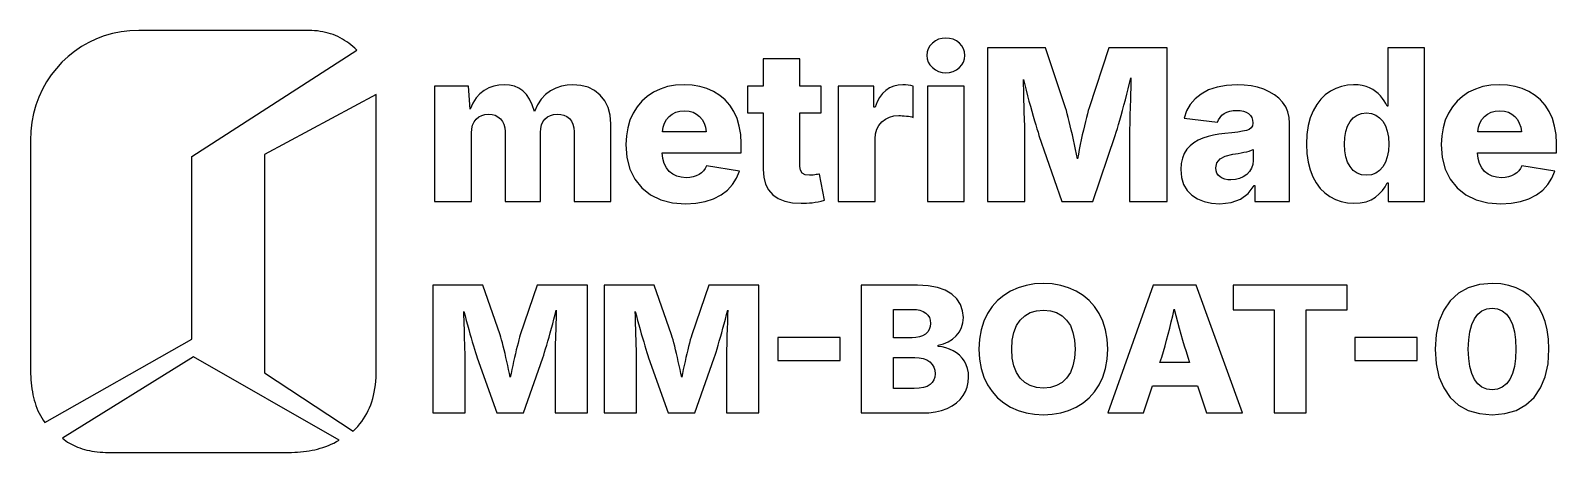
# Model space of a CAD drawing. Header units: metres. Extents: x 0.8 to 81.8, y 0.8 to 12.
# Drawn here: x 0.8 to 41.3, y 0.8 to 12 of the extents above; entities that cross this region are included whole.
import ezdxf

# ---------------------------------------------------------------- set-up
doc = ezdxf.new("R2010")
doc.units = ezdxf.units.M

msp = doc.modelspace()

# ---------------------------------------------------------------- linework, layer by layer
for p, q in [((2.54706, 11.7757), (2.34494, 11.6811)), ((2.75764, 11.8547), (2.54706, 11.7757)), ((2.976, 11.9173), (2.75764, 11.8547)), ((3.2014, 11.9628), (2.976, 11.9173)), ((3.43317, 11.9906), (3.2014, 11.9628)), ((3.67058, 12), (3.43317, 11.9906)), ((8.18823, 12), (3.67058, 12)), ((8.26517, 11.9986), (8.18823, 12)), ((8.3407, 11.9944), (8.26517, 11.9986)), ((8.41481, 11.9874), (8.3407, 11.9944)), ((8.48752, 11.9778), (8.41481, 11.9874)), ((8.55882, 11.9654), (8.48752, 11.9778)), ((8.62869, 11.9504), (8.55882, 11.9654)), ((8.69717, 11.9328), (8.62869, 11.9504)), ((8.76422, 11.9127), (8.69717, 11.9328)), ((8.82988, 11.8899), (8.76422, 11.9127)), ((8.8941, 11.8647), (8.82988, 11.8899)), ((8.95694, 11.837), (8.8941, 11.8647)), ((9.01834, 11.8069), (8.95694, 11.837)), ((9.07834, 11.7743), (9.01834, 11.8069)), ((9.13693, 11.7394), (9.07834, 11.7743)), ((24.8992, 11.767), (24.8138, 11.725)), ((24.992, 11.7921), (24.8992, 11.767)), ((25.0921, 11.8005), (24.992, 11.7921)), ((25.1934, 11.7921), (25.0921, 11.8005)), ((25.287, 11.767), (25.1934, 11.7921)), ((25.3729, 11.725), (25.287, 11.767)), ((1.96893, 11.4473), (1.79646, 11.3096)), ((2.15199, 11.5714), (1.96893, 11.4473)), ((2.34494, 11.6811), (2.15199, 11.5714)), ((5.08235, 8.65881), (9.45882, 11.4823)), ((9.19411, 11.7022), (9.13693, 11.7394)), ((9.24988, 11.6627), (9.19411, 11.7022)), ((9.30423, 11.6209), (9.24988, 11.6627)), ((9.35716, 11.5769), (9.30423, 11.6209)), ((9.40869, 11.5307), (9.35716, 11.5769)), ((9.45882, 11.4823), (9.40869, 11.5307)), ((24.5965, 11.4326), (24.5872, 11.3403)), ((24.5872, 11.3403), (24.5965, 11.248)), ((24.6244, 11.5177), (24.5965, 11.4326)), ((24.6708, 11.5956), (24.6244, 11.5177)), ((24.7358, 11.6663), (24.6708, 11.5956)), ((24.8138, 11.725), (24.7358, 11.6663)), ((25.451, 11.6663), (25.3729, 11.725)), ((25.5161, 11.5956), (25.451, 11.6663)), ((25.5625, 11.5177), (25.5161, 11.5956)), ((25.5904, 11.4326), (25.5625, 11.5177)), ((25.5997, 11.3403), (25.5904, 11.4326)), ((25.5904, 11.248), (25.5997, 11.3403)), ((27.7381, 11.5402), (26.1955, 11.5402)), ((26.1955, 11.5402), (26.1955, 7.45805)), ((28.271, 9.9512), (27.7381, 11.5402)), ((29.4181, 11.5402), (28.8936, 9.9512)), ((30.9635, 11.5402), (29.4181, 11.5402)), ((30.9635, 7.45805), (30.9635, 11.5402)), ((37.8, 11.5402), (36.8239, 11.5402)), ((36.8239, 11.5402), (36.8239, 9.99503)), ((37.8, 7.45805), (37.8, 11.5402)), ((1.48611, 10.9957), (1.34964, 10.8209)), ((1.63528, 11.1588), (1.48611, 10.9957)), ((1.79646, 11.3096), (1.63528, 11.1588)), ((21.2204, 11.2499), (20.2415, 11.2499)), ((20.2415, 11.2499), (20.2415, 10.5211)), ((21.2204, 10.5211), (21.2204, 11.2499)), ((24.5965, 11.248), (24.6244, 11.1628)), ((24.6244, 11.1628), (24.6708, 11.0849)), ((24.6708, 11.0849), (24.7358, 11.0142)), ((24.7358, 11.0142), (24.8138, 10.9555)), ((24.8138, 10.9555), (24.8992, 10.9135)), ((25.287, 10.9135), (25.3729, 10.9555)), ((25.3729, 10.9555), (25.451, 11.0142)), ((25.451, 11.0142), (25.5161, 11.0849)), ((25.5161, 11.0849), (25.5625, 11.1628)), ((25.5625, 11.1628), (25.5904, 11.248)), ((1.22658, 10.6351), (1.11765, 10.4389)), ((1.34964, 10.8209), (1.22658, 10.6351)), ((13.2316, 10.5527), (13.097, 10.5242)), ((13.3708, 10.5622), (13.2316, 10.5527)), ((13.5133, 10.5517), (13.3708, 10.5622)), ((13.6433, 10.5204), (13.5133, 10.5517)), ((15.0406, 10.5518), (14.8893, 10.5208)), ((15.1967, 10.5622), (15.0406, 10.5518)), ((15.407, 10.5449), (15.1967, 10.5622)), ((15.5975, 10.493), (15.407, 10.5449)), ((17.9208, 10.547), (17.7084, 10.5098)), ((18.1487, 10.5594), (17.9208, 10.547)), ((18.3626, 10.5482), (18.1487, 10.5594)), ((18.5641, 10.5146), (18.3626, 10.5482)), ((23.8262, 10.5502), (23.709, 10.5225)), ((23.9513, 10.5594), (23.8262, 10.5502)), ((24.0223, 10.5574), (23.9513, 10.5594)), ((24.0922, 10.5512), (24.0223, 10.5574)), ((24.1611, 10.5409), (24.0922, 10.5512)), ((24.229, 10.5266), (24.1611, 10.5409)), ((24.8992, 10.9135), (24.992, 10.8884)), ((24.992, 10.8884), (25.0921, 10.88)), ((25.0921, 10.88), (25.1934, 10.8884)), ((25.1934, 10.8884), (25.287, 10.9135)), ((27.1549, 10.5639), (27.1519, 10.6991)), ((27.1519, 10.6991), (27.1874, 10.5556)), ((27.1582, 10.4265), (27.1549, 10.5639)), ((27.1874, 10.5556), (27.2238, 10.4125)), ((29.9324, 10.4546), (29.9688, 10.6004)), ((29.9688, 10.6004), (30.0043, 10.7457)), ((30.0013, 10.6074), (29.998, 10.4663)), ((30.0043, 10.7457), (30.0013, 10.6074)), ((32.5421, 10.5441), (32.2904, 10.4981)), ((32.8223, 10.5594), (32.5421, 10.5441)), ((33.0126, 10.5521), (32.8223, 10.5594)), ((33.1935, 10.53), (33.0126, 10.5521)), ((33.3652, 10.4931), (33.1935, 10.53)), ((35.751, 10.5488), (35.5951, 10.517)), ((35.9124, 10.5594), (35.751, 10.5488)), ((36.0326, 10.5542), (35.9124, 10.5594)), ((36.1438, 10.5385), (36.0326, 10.5542)), ((36.2458, 10.5124), (36.1438, 10.5385)), ((39.559, 10.547), (39.3465, 10.5098)), ((39.7868, 10.5594), (39.559, 10.547)), ((40.0008, 10.5482), (39.7868, 10.5594)), ((40.2023, 10.5146), (40.0008, 10.5482)), ((1.02353, 10.2331), (0.94493, 10.0182)), ((1.11765, 10.4389), (1.02353, 10.2331)), ((9.97646, 10.3059), (7.01176, 8.70587)), ((9.97646, 3.01176), (9.97646, 10.3059)), ((12.4229, 10.5211), (11.5225, 10.5211)), ((11.5225, 10.5211), (11.5225, 7.45805)), ((12.4677, 9.91286), (12.4229, 10.5211)), ((12.6259, 10.2098), (12.5395, 10.0734)), ((12.7267, 10.322), (12.6259, 10.2098)), ((12.8422, 10.4101), (12.7267, 10.322)), ((12.9673, 10.4767), (12.8422, 10.4101)), ((13.097, 10.5242), (12.9673, 10.4767)), ((13.7608, 10.4682), (13.6433, 10.5204)), ((13.8659, 10.3951), (13.7608, 10.4682)), ((13.9596, 10.2985), (13.8659, 10.3951)), ((14.043, 10.1759), (13.9596, 10.2985)), ((14.116, 10.0272), (14.043, 10.1759)), ((14.3557, 10.1776), (14.2587, 10.0284)), ((14.4697, 10.3003), (14.3557, 10.1776)), ((14.6007, 10.3964), (14.4697, 10.3003)), ((14.7426, 10.4689), (14.6007, 10.3964)), ((14.8893, 10.5208), (14.7426, 10.4689)), ((15.7681, 10.4065), (15.5975, 10.493)), ((15.919, 10.2855), (15.7681, 10.4065)), ((16.0423, 10.1341), (15.919, 10.2855)), ((16.1304, 9.9567), (16.0423, 10.1341)), ((17.1657, 10.2516), (17.0215, 10.1228)), ((17.3297, 10.3608), (17.1657, 10.2516)), ((17.5113, 10.4477), (17.3297, 10.3608)), ((17.7084, 10.5098), (17.5113, 10.4477)), ((18.7532, 10.4585), (18.5641, 10.5146)), ((18.9298, 10.38), (18.7532, 10.4585)), ((19.0911, 10.2796), (18.9298, 10.38)), ((19.2341, 10.1581), (19.0911, 10.2796)), ((19.3589, 10.0153), (19.2341, 10.1581)), ((20.2415, 10.5211), (19.8264, 10.5211)), ((19.8264, 10.5211), (19.8264, 9.81149)), ((21.7841, 10.5211), (21.2204, 10.5211)), ((21.7841, 9.81149), (21.7841, 10.5211)), ((23.1856, 10.5211), (22.2348, 10.5211)), ((22.2348, 10.5211), (22.2348, 7.45805)), ((23.1856, 9.96219), (23.1856, 10.5211)), ((23.3311, 10.2252), (23.2682, 10.1033)), ((23.4078, 10.3279), (23.3311, 10.2252)), ((23.4983, 10.4115), (23.4078, 10.3279)), ((23.5997, 10.4762), (23.4983, 10.4115)), ((23.709, 10.5225), (23.5997, 10.4762)), ((24.229, 9.6937), (24.229, 10.5266)), ((25.5829, 10.5211), (24.604, 10.5211)), ((24.604, 10.5211), (24.604, 7.45805)), ((25.5829, 7.45805), (25.5829, 10.5211)), ((27.1619, 10.2872), (27.1582, 10.4265)), ((27.1659, 10.1457), (27.1619, 10.2872)), ((27.17, 10.0057), (27.1659, 10.1457)), ((27.2238, 10.4125), (27.261, 10.27)), ((27.261, 10.27), (27.2991, 10.1279)), ((27.2991, 10.1279), (27.3373, 9.98898)), ((29.8189, 10.0184), (29.8571, 10.1622)), ((29.8571, 10.1622), (29.8952, 10.3086)), ((29.8952, 10.3086), (29.9324, 10.4546)), ((29.9903, 10.1759), (29.9785, 9.75592)), ((29.9943, 10.3224), (29.9903, 10.1759)), ((29.998, 10.4663), (29.9943, 10.3224)), ((31.7094, 10.1825), (31.5794, 10.0324)), ((31.8728, 10.3142), (31.7094, 10.1825)), ((32.0674, 10.4215), (31.8728, 10.3142)), ((32.2904, 10.4981), (32.0674, 10.4215)), ((33.5276, 10.4416), (33.3652, 10.4931)), ((33.6774, 10.3758), (33.5276, 10.4416)), ((33.8109, 10.2961), (33.6774, 10.3758)), ((33.9284, 10.2025), (33.8109, 10.2961)), ((34.0297, 10.095), (33.9284, 10.2025)), ((35.0422, 10.1752), (34.9341, 10.0346)), ((35.164, 10.2935), (35.0422, 10.1752)), ((35.2996, 10.3896), (35.164, 10.2935)), ((35.4446, 10.4639), (35.2996, 10.3896)), ((35.5951, 10.517), (35.4446, 10.4639)), ((36.3387, 10.4759), (36.2458, 10.5124)), ((36.4231, 10.4312), (36.3387, 10.4759)), ((36.4996, 10.3807), (36.4231, 10.4312)), ((36.5683, 10.3243), (36.4996, 10.3807)), ((36.629, 10.2621), (36.5683, 10.3243)), ((36.6824, 10.1967), (36.629, 10.2621)), ((36.7289, 10.1303), (36.6824, 10.1967)), ((36.7686, 10.0631), (36.7289, 10.1303)), ((38.8039, 10.2516), (38.6597, 10.1228)), ((38.9678, 10.3608), (38.8039, 10.2516)), ((39.1495, 10.4477), (38.9678, 10.3608)), ((39.3465, 10.5098), (39.1495, 10.4477)), ((40.3914, 10.4585), (40.2023, 10.5146)), ((40.568, 10.38), (40.3914, 10.4585)), ((40.7292, 10.2796), (40.568, 10.38)), ((40.8723, 10.1581), (40.7292, 10.2796)), ((40.9971, 10.0153), (40.8723, 10.1581)), ((0.88258, 9.79509), (0.83717, 9.56427)), ((0.94493, 10.0182), (0.88258, 9.79509)), ((12.5395, 10.0734), (12.4677, 9.91286)), ((12.6973, 9.70737), (12.7745, 9.74847)), ((12.7745, 9.74847), (12.8606, 9.77315)), ((12.8606, 9.77315), (12.9557, 9.78136)), ((12.9557, 9.78136), (13.048, 9.77356)), ((13.048, 9.77356), (13.1314, 9.75018)), ((13.1314, 9.75018), (13.2058, 9.71123)), ((14.1786, 9.85258), (14.116, 10.0272)), ((14.2587, 10.0284), (14.1786, 9.85258)), ((14.5192, 9.70659), (14.5958, 9.74814)), ((14.5958, 9.74814), (14.6833, 9.77306)), ((14.6833, 9.77306), (14.7816, 9.78136)), ((14.7816, 9.78136), (14.8741, 9.77382)), ((14.8741, 9.77382), (14.958, 9.75122)), ((14.958, 9.75122), (15.0333, 9.71355)), ((16.1832, 9.75327), (16.1304, 9.9567)), ((16.2009, 9.52382), (16.1832, 9.75327)), ((16.7926, 9.806), (16.7098, 9.62073)), ((16.8972, 9.97423), (16.7926, 9.806)), ((17.0215, 10.1228), (16.8972, 9.97423)), ((17.749, 9.71696), (17.8308, 9.78229)), ((17.8308, 9.78229), (17.9261, 9.82895)), ((17.9261, 9.82895), (18.0348, 9.85695)), ((18.0348, 9.85695), (18.1571, 9.86627)), ((18.1571, 9.86627), (18.2779, 9.85712)), ((18.2779, 9.85712), (18.385, 9.82964)), ((18.385, 9.82964), (18.4784, 9.78383)), ((18.4784, 9.78383), (18.5582, 9.71971)), ((18.5582, 9.71971), (18.6237, 9.63931)), ((19.4655, 9.85121), (19.3589, 10.0153)), ((19.5508, 9.66687), (19.4655, 9.85121)), ((19.8264, 9.81149), (20.2415, 9.81149)), ((20.2415, 9.81149), (20.2415, 8.31012)), ((21.2204, 8.39503), (21.2204, 9.81149)), ((21.2204, 9.81149), (21.7841, 9.81149)), ((23.2193, 9.96219), (23.1856, 9.96219)), ((23.2682, 10.1033), (23.2193, 9.96219)), ((23.5933, 9.70052), (23.7117, 9.73236)), ((23.7117, 9.73236), (23.8419, 9.74298)), ((23.8419, 9.74298), (23.8883, 9.7422)), ((23.8883, 9.7422), (23.9376, 9.7399)), ((23.9376, 9.7399), (23.9899, 9.73605)), ((23.9899, 9.73605), (24.0452, 9.73067)), ((24.0452, 9.73067), (24.0993, 9.72372)), ((24.0993, 9.72372), (24.1479, 9.71526)), ((27.174, 9.87071), (27.17, 10.0057)), ((27.1813, 9.61555), (27.174, 9.87071)), ((27.3373, 9.98898), (27.3745, 9.85568)), ((27.3745, 9.85568), (27.4109, 9.72801)), ((27.4109, 9.72801), (27.4464, 9.60599)), ((28.2928, 9.87604), (28.271, 9.9512)), ((28.3162, 9.79025), (28.2928, 9.87604)), ((28.3412, 9.69386), (28.3162, 9.79025)), ((28.8484, 9.78992), (28.8234, 9.69308)), ((28.8718, 9.87595), (28.8484, 9.78992)), ((28.8936, 9.9512), (28.8718, 9.87595)), ((29.7098, 9.62106), (29.7453, 9.74786)), ((29.7453, 9.74786), (29.7817, 9.88031)), ((29.7817, 9.88031), (29.8189, 10.0184)), ((29.9785, 9.75592), (29.9749, 9.62656)), ((31.4829, 9.86398), (31.4199, 9.67725)), ((31.5794, 10.0324), (31.4829, 9.86398)), ((32.3686, 9.69502), (32.4172, 9.74878)), ((32.4172, 9.74878), (32.4773, 9.79501)), ((32.4773, 9.79501), (32.5478, 9.83218)), ((32.5478, 9.83218), (32.6273, 9.85873)), ((32.6273, 9.85873), (32.716, 9.87466)), ((32.716, 9.87466), (32.8138, 9.87997)), ((32.8138, 9.87997), (32.9081, 9.87459)), ((32.9081, 9.87459), (32.9916, 9.8584)), ((32.9916, 9.8584), (33.0644, 9.83144)), ((33.0644, 9.83144), (33.1266, 9.79369)), ((33.1266, 9.79369), (33.1763, 9.74599)), ((33.1763, 9.74599), (33.2118, 9.68922)), ((34.1113, 9.9744), (34.0297, 10.095)), ((34.1696, 9.84126), (34.1113, 9.9744)), ((34.2046, 9.69565), (34.1696, 9.84126)), ((34.8396, 9.87173), (34.7629, 9.68596)), ((34.9341, 10.0346), (34.8396, 9.87173)), ((35.9046, 9.68436), (36.0046, 9.75499)), ((36.0046, 9.75499), (36.1213, 9.79738)), ((36.1213, 9.79738), (36.2546, 9.81149)), ((36.2546, 9.81149), (36.387, 9.79762)), ((36.387, 9.79762), (36.5039, 9.75601)), ((36.5039, 9.75601), (36.6051, 9.68665)), ((36.8015, 9.99503), (36.7686, 10.0631)), ((36.8239, 9.99503), (36.8015, 9.99503)), ((38.4307, 9.806), (38.3479, 9.62073)), ((38.5353, 9.97423), (38.4307, 9.806)), ((38.6597, 10.1228), (38.5353, 9.97423)), ((39.3872, 9.71696), (39.4689, 9.78229)), ((39.4689, 9.78229), (39.5642, 9.82895)), ((39.5642, 9.82895), (39.673, 9.85695)), ((39.673, 9.85695), (39.7952, 9.86627)), ((39.7952, 9.86627), (39.916, 9.85712)), ((39.916, 9.85712), (40.0231, 9.82964)), ((40.0231, 9.82964), (40.1166, 9.78383)), ((40.1166, 9.78383), (40.1963, 9.71971)), ((40.1963, 9.71971), (40.2619, 9.63931)), ((41.1037, 9.85121), (40.9971, 10.0153)), ((41.1889, 9.66687), (41.1037, 9.85121)), ((0.8094, 9.32646), (0.79999, 9.08235)), ((0.83717, 9.56427), (0.8094, 9.32646)), ((12.5014, 9.27722), (12.5094, 9.39093)), ((12.5094, 9.39093), (12.5333, 9.49092)), ((12.5333, 9.49092), (12.5732, 9.57722)), ((12.5732, 9.57722), (12.629, 9.64983)), ((12.629, 9.64983), (12.6973, 9.70737)), ((13.2058, 9.71123), (13.2713, 9.65669)), ((13.2713, 9.65669), (13.3247, 9.58896)), ((13.3247, 9.58896), (13.3628, 9.51045)), ((13.3628, 9.51045), (13.3857, 9.42114)), ((13.3857, 9.42114), (13.3933, 9.32106)), ((13.3933, 9.32106), (13.3933, 7.45805)), ((14.3329, 9.29642), (14.3404, 9.4006)), ((14.3404, 9.4006), (14.363, 9.494)), ((14.363, 9.494), (14.4007, 9.57661)), ((14.4007, 9.57661), (14.4535, 9.64845)), ((14.4535, 9.64845), (14.5192, 9.70659)), ((15.0333, 9.71355), (15.1, 9.66081)), ((15.1, 9.66081), (15.1546, 9.59351)), ((15.1546, 9.59351), (15.1936, 9.51218)), ((15.1936, 9.51218), (15.217, 9.41679)), ((15.217, 9.41679), (15.2248, 9.30736)), ((16.2009, 7.45805), (16.2009, 9.52382)), ((16.6506, 9.42108), (16.6151, 9.20703)), ((16.7098, 9.62073), (16.6506, 9.42108)), ((17.5709, 9.31285), (17.5926, 9.43365)), ((17.5926, 9.43365), (17.6295, 9.54128)), ((17.6295, 9.54128), (17.6816, 9.63571)), ((17.6816, 9.63571), (17.749, 9.71696)), ((18.6237, 9.63931), (18.6746, 9.54471)), ((18.6746, 9.54471), (18.7107, 9.4359)), ((18.7107, 9.4359), (18.7321, 9.31285)), ((19.6117, 9.4632), (19.5508, 9.66687)), ((19.6483, 9.24016), (19.6117, 9.4632)), ((23.2248, 9.25977), (23.2581, 9.37723)), ((23.2581, 9.37723), (23.3138, 9.48167)), ((23.3138, 9.48167), (23.3917, 9.5731)), ((23.3917, 9.5731), (23.4867, 9.64743)), ((23.4867, 9.64743), (23.5933, 9.70052)), ((24.1479, 9.71526), (24.1912, 9.70525)), ((24.1912, 9.70525), (24.229, 9.6937)), ((27.1844, 9.4987), (27.1813, 9.61555)), ((27.1866, 9.39331), (27.1844, 9.4987)), ((27.1879, 9.29939), (27.1866, 9.39331)), ((27.4464, 9.60599), (27.48, 9.49229)), ((27.48, 9.49229), (27.5109, 9.38956)), ((27.5109, 9.38956), (27.5389, 9.29778)), ((28.3677, 9.58684), (28.3412, 9.69386)), ((28.3952, 9.47227), (28.3677, 9.58684)), ((28.4228, 9.35327), (28.3952, 9.47227)), ((28.4505, 9.22981), (28.4228, 9.35327)), ((28.7422, 9.35121), (28.7148, 9.22792)), ((28.7695, 9.4704), (28.7422, 9.35121)), ((28.7969, 9.58546), (28.7695, 9.4704)), ((28.8234, 9.69308), (28.7969, 9.58546)), ((29.6157, 9.30077), (29.6446, 9.39607)), ((29.6446, 9.39607), (29.676, 9.50282)), ((29.676, 9.50282), (29.7098, 9.62106)), ((29.9696, 9.39745), (29.9683, 9.30112)), ((29.9718, 9.50592), (29.9696, 9.39745)), ((29.9749, 9.62656), (29.9718, 9.50592)), ((31.4199, 9.67725), (32.3062, 9.5649)), ((32.3062, 9.5649), (32.3316, 9.63373)), ((32.3316, 9.63373), (32.3686, 9.69502)), ((32.9673, 9.32408), (32.8387, 9.30293)), ((33.0677, 9.34711), (32.9673, 9.32408)), ((33.1431, 9.377), (33.0677, 9.34711)), ((33.197, 9.41869), (33.1431, 9.377)), ((33.2294, 9.4722), (33.197, 9.41869)), ((33.2118, 9.68922), (33.2331, 9.62338)), ((33.2402, 9.53751), (33.2294, 9.4722)), ((33.2331, 9.62338), (33.2402, 9.54846)), ((33.2402, 9.54846), (33.2402, 9.53751)), ((34.2162, 9.53751), (34.2046, 9.69565)), ((34.2162, 7.45805), (34.2162, 9.53751)), ((34.7081, 9.47655), (34.6752, 9.24352)), ((34.7629, 9.68596), (34.7081, 9.47655)), ((35.6806, 9.16397), (35.7087, 9.32278)), ((35.7087, 9.32278), (35.7556, 9.46329)), ((35.7556, 9.46329), (35.8212, 9.58546)), ((35.8212, 9.58546), (35.9046, 9.68436)), ((36.6051, 9.68665), (36.6907, 9.58955)), ((36.6907, 9.58955), (36.7588, 9.46866)), ((36.7588, 9.46866), (36.8074, 9.32791)), ((36.8074, 9.32791), (36.8366, 9.16731)), ((38.2888, 9.42108), (38.2533, 9.20703)), ((38.3479, 9.62073), (38.2888, 9.42108)), ((39.2091, 9.31285), (39.2307, 9.43365)), ((39.2307, 9.43365), (39.2676, 9.54128)), ((39.2676, 9.54128), (39.3198, 9.63571)), ((39.3198, 9.63571), (39.3872, 9.71696)), ((40.2619, 9.63931), (40.3127, 9.54471)), ((40.3127, 9.54471), (40.3489, 9.4359)), ((40.3489, 9.4359), (40.3702, 9.31285)), ((41.2499, 9.4632), (41.1889, 9.66687)), ((41.2864, 9.24016), (41.2499, 9.4632)), ((0.79999, 9.08235), (0.79999, 3.05882)), ((12.5014, 7.45805), (12.5014, 9.27722)), ((14.3329, 7.45805), (14.3329, 9.29642)), ((15.2248, 9.30736), (15.2248, 7.45805)), ((16.6151, 9.20703), (16.6033, 8.97859)), ((16.6033, 8.97859), (16.6297, 8.62988)), ((18.7321, 9.31285), (17.5709, 9.31285)), ((19.6604, 8.99779), (19.6483, 9.24016)), ((19.6604, 8.75668), (19.6604, 8.99779)), ((23.2136, 9.12929), (23.2248, 9.25977)), ((23.2136, 7.45805), (23.2136, 9.12929)), ((27.1884, 9.21695), (27.1879, 9.29939)), ((27.1884, 7.45805), (27.1884, 9.21695)), ((27.5389, 9.29778), (27.5642, 9.21695)), ((27.5642, 9.21695), (28.1672, 7.45805)), ((28.4785, 9.10188), (28.4505, 9.22981)), ((28.5062, 8.97279), (28.4785, 9.10188)), ((28.5332, 8.84573), (28.5062, 8.97279)), ((28.6606, 8.97202), (28.6346, 8.8454)), ((28.6875, 9.10051), (28.6606, 8.97202)), ((28.7148, 9.22792), (28.6875, 9.10051)), ((28.9946, 7.45805), (29.5892, 9.21695)), ((29.5892, 9.21695), (29.6157, 9.30077)), ((29.9683, 9.30112), (29.9678, 9.21695)), ((29.9678, 9.21695), (29.9678, 7.45805)), ((31.5765, 8.9406), (31.49, 8.84709)), ((31.6762, 9.02107), (31.5765, 8.9406)), ((31.789, 9.08853), (31.6762, 9.02107)), ((31.9149, 9.14297), (31.789, 9.08853)), ((32.0507, 9.18665), (31.9149, 9.14297)), ((32.193, 9.22176), (32.0507, 9.18665)), ((32.3417, 9.24831), (32.193, 9.22176)), ((32.4969, 9.26628), (32.3417, 9.24831)), ((32.6819, 9.28366), (32.4969, 9.26628)), ((32.8387, 9.30293), (32.6819, 9.28366)), ((34.6752, 9.24352), (34.6643, 8.98683)), ((34.6643, 8.98683), (34.6748, 8.73727)), ((35.6712, 8.98683), (35.6806, 9.16397)), ((35.6806, 8.80962), (35.6712, 8.98683)), ((36.8464, 8.98683), (36.8365, 8.8085)), ((36.8366, 9.16731), (36.8464, 8.98683)), ((38.2533, 9.20703), (38.2414, 8.97859)), ((38.2414, 8.97859), (38.2678, 8.62988)), ((40.3702, 9.31285), (39.2091, 9.31285)), ((41.2986, 8.99779), (41.2864, 9.24016)), ((41.2986, 8.75668), (41.2986, 8.99779)), ((5.08235, 3.81175), (5.08235, 8.65881)), ((7.01176, 8.70587), (7.01176, 2.91763)), ((16.6297, 8.62988), (16.7088, 8.32074)), ((17.5822, 8.60129), (17.5653, 8.75668)), ((17.5653, 8.75668), (19.6604, 8.75668)), ((17.619, 8.46661), (17.5822, 8.60129)), ((28.5595, 8.72075), (28.5332, 8.84573)), ((28.5851, 8.59779), (28.5595, 8.72075)), ((28.6094, 8.72066), (28.5851, 8.59779)), ((28.6346, 8.8454), (28.6094, 8.72066)), ((31.3701, 8.61218), (31.3401, 8.46851)), ((31.4201, 8.73837), (31.3701, 8.61218)), ((31.49, 8.84709), (31.4201, 8.73837)), ((32.284, 8.48596), (32.3686, 8.59161)), ((32.3686, 8.59161), (32.5097, 8.66815)), ((32.5097, 8.66815), (32.7073, 8.71559)), ((32.7073, 8.71559), (32.7774, 8.72707)), ((32.7774, 8.72707), (32.8503, 8.73955)), ((32.8503, 8.73955), (32.926, 8.75308)), ((32.926, 8.75308), (33.0045, 8.76764)), ((33.0045, 8.76764), (33.0798, 8.78355)), ((33.0798, 8.78355), (33.1455, 8.80121)), ((33.1455, 8.80121), (33.2018, 8.82057)), ((33.2018, 8.82057), (33.2486, 8.84164)), ((33.2486, 8.54848), (33.2379, 8.44006)), ((33.2486, 8.84164), (33.2486, 8.54848)), ((34.6748, 8.73727), (34.7064, 8.50909)), ((34.7064, 8.50909), (34.759, 8.30234)), ((35.7087, 8.65053), (35.6806, 8.80962)), ((35.7556, 8.50961), (35.7087, 8.65053)), ((35.8212, 8.38684), (35.7556, 8.50961)), ((36.758, 8.5078), (36.6893, 8.38545)), ((36.8071, 8.64882), (36.758, 8.5078)), ((36.8365, 8.8085), (36.8071, 8.64882)), ((38.2678, 8.62988), (38.347, 8.32074)), ((39.2204, 8.60129), (39.2035, 8.75668)), ((39.2035, 8.75668), (41.2986, 8.75668)), ((39.2571, 8.46661), (39.2204, 8.60129)), ((16.7088, 8.32074), (16.8407, 8.05113)), ((17.6755, 8.35265), (17.619, 8.46661)), ((17.7518, 8.25941), (17.6755, 8.35265)), ((17.8447, 8.1869), (17.7518, 8.25941)), ((17.9506, 8.13513), (17.8447, 8.1869)), ((18.0697, 8.10405), (17.9506, 8.13513)), ((18.202, 8.0937), (18.0697, 8.10405)), ((18.385, 8.11389), (18.2968, 8.09875)), ((18.4665, 8.13914), (18.385, 8.11389)), ((18.5414, 8.1745), (18.4665, 8.13914)), ((18.6076, 8.21945), (18.5414, 8.1745)), ((18.6634, 8.27347), (18.6076, 8.21945)), ((18.7086, 8.33656), (18.6634, 8.27347)), ((18.7433, 8.40874), (18.7086, 8.33656)), ((19.6156, 8.26903), (18.7433, 8.40874)), ((19.5408, 8.08049), (19.6156, 8.26903)), ((20.2415, 8.31012), (20.2576, 8.10403)), ((20.2576, 8.10403), (20.306, 7.92415)), ((21.236, 8.29076), (21.2204, 8.39503)), ((21.2828, 8.21626), (21.236, 8.29076)), ((21.3608, 8.17157), (21.2828, 8.21626)), ((21.47, 8.15668), (21.3608, 8.17157)), ((21.4978, 8.15746), (21.47, 8.15668)), ((21.5307, 8.15976), (21.4978, 8.15746)), ((21.5686, 8.1636), (21.5307, 8.15976)), ((21.6116, 8.16901), (21.5686, 8.1636)), ((21.654, 8.17493), (21.6116, 8.16901)), ((21.6898, 8.18033), (21.654, 8.17493)), ((21.7192, 8.18521), (21.6898, 8.18033)), ((21.7421, 8.18956), (21.7192, 8.18521)), ((21.8683, 7.4937), (21.7421, 8.18956)), ((31.3401, 8.46851), (31.3302, 8.30737)), ((31.3302, 8.30737), (31.3483, 8.09436)), ((32.2557, 8.3512), (32.284, 8.48596)), ((32.2628, 8.27904), (32.2557, 8.3512)), ((32.2841, 8.21594), (32.2628, 8.27904)), ((32.3196, 8.16193), (32.2841, 8.21594)), ((32.3693, 8.11697), (32.3196, 8.16193)), ((32.4301, 8.0816), (32.3693, 8.11697)), ((32.9872, 8.11626), (32.8875, 8.07175)), ((33.0775, 8.17857), (32.9872, 8.11626)), ((33.1524, 8.25513), (33.0775, 8.17857)), ((33.2058, 8.34229), (33.1524, 8.25513)), ((33.2379, 8.44006), (33.2058, 8.34229)), ((34.759, 8.30234), (34.8326, 8.11697)), ((34.8326, 8.11697), (34.9241, 7.95309)), ((35.9046, 8.28734), (35.8212, 8.38684)), ((36.0046, 8.21628), (35.9046, 8.28734)), ((36.1213, 8.17365), (36.0046, 8.21628)), ((36.2546, 8.15942), (36.1213, 8.17365)), ((36.3859, 8.17355), (36.2546, 8.15942)), ((36.5021, 8.21593), (36.3859, 8.17355)), ((36.6032, 8.28658), (36.5021, 8.21593)), ((36.6893, 8.38545), (36.6032, 8.28658)), ((38.347, 8.32074), (38.4789, 8.05113)), ((39.3136, 8.35265), (39.2571, 8.46661)), ((39.39, 8.25941), (39.3136, 8.35265)), ((39.4828, 8.1869), (39.39, 8.25941)), ((39.5888, 8.13513), (39.4828, 8.1869)), ((39.7079, 8.10405), (39.5888, 8.13513)), ((39.8401, 8.0937), (39.7079, 8.10405)), ((40.0231, 8.11389), (39.935, 8.09875)), ((40.1047, 8.13914), (40.0231, 8.11389)), ((40.1795, 8.1745), (40.1047, 8.13914)), ((40.2458, 8.21945), (40.1795, 8.1745)), ((40.3015, 8.27347), (40.2458, 8.21945)), ((40.3467, 8.33656), (40.3015, 8.27347)), ((40.3814, 8.40874), (40.3467, 8.33656)), ((41.2537, 8.26903), (40.3814, 8.40874)), ((41.179, 8.08049), (41.2537, 8.26903)), ((16.8407, 8.05113), (17.0254, 7.82109)), ((17.0254, 7.82109), (17.2562, 7.6371)), ((18.2968, 8.09875), (18.202, 8.0937)), ((19.1261, 7.63614), (19.2961, 7.76405)), ((19.2961, 7.76405), (19.4343, 7.91217)), ((19.4343, 7.91217), (19.5408, 8.08049)), ((20.306, 7.92415), (20.3867, 7.77046)), ((20.3867, 7.77046), (20.4995, 7.64297)), ((31.3483, 8.09436), (31.4027, 7.91013)), ((31.4027, 7.91013), (31.4934, 7.75465)), ((31.4934, 7.75465), (31.6204, 7.62794)), ((32.4987, 8.05634), (32.4301, 8.0816)), ((32.5752, 8.04118), (32.4987, 8.05634)), ((32.6596, 8.03613), (32.5752, 8.04118)), ((32.7783, 8.04503), (32.6596, 8.03613)), ((32.8875, 8.07175), (32.7783, 8.04503)), ((33.1164, 7.67604), (33.271, 7.88818)), ((33.271, 7.88818), (33.2963, 7.88818)), ((33.2963, 7.88818), (33.2963, 7.45805)), ((34.9241, 7.95309), (35.0303, 7.81079)), ((35.0303, 7.81079), (35.1513, 7.69008)), ((36.594, 7.66551), (36.6784, 7.75635)), ((36.6784, 7.75635), (36.7476, 7.85251)), ((36.7476, 7.85251), (36.8015, 7.95396)), ((36.8015, 7.95396), (36.8352, 7.95396)), ((36.8352, 7.95396), (36.8352, 7.45805)), ((38.4789, 8.05113), (38.6635, 7.82109)), ((38.6635, 7.82109), (38.8943, 7.6371)), ((39.935, 8.09875), (39.8401, 8.0937)), ((40.7643, 7.63614), (40.9342, 7.76405)), ((40.9342, 7.76405), (41.0725, 7.91217)), ((41.0725, 7.91217), (41.179, 8.08049)), ((11.5225, 7.45805), (12.5014, 7.45805)), ((13.3933, 7.45805), (14.3329, 7.45805)), ((15.2248, 7.45805), (16.2009, 7.45805)), ((17.2562, 7.6371), (17.5264, 7.50568)), ((17.5264, 7.50568), (17.8361, 7.42682)), ((17.8361, 7.42682), (18.1852, 7.40053)), ((18.1852, 7.40053), (18.4575, 7.41527)), ((18.4575, 7.41527), (18.7051, 7.45944)), ((18.7051, 7.45944), (18.928, 7.53307)), ((18.928, 7.53307), (19.1261, 7.63614)), ((20.4995, 7.64297), (20.6437, 7.54289)), ((20.6437, 7.54289), (20.8179, 7.47142)), ((20.8179, 7.47142), (21.0223, 7.42853)), ((21.0223, 7.42853), (21.2568, 7.41423)), ((21.2568, 7.41423), (21.3266, 7.41525)), ((21.3266, 7.41525), (21.3985, 7.41833)), ((21.3985, 7.41833), (21.4725, 7.42348)), ((21.4725, 7.42348), (21.5485, 7.43068)), ((21.5485, 7.43068), (21.6264, 7.44078)), ((21.6264, 7.44078), (21.7056, 7.45465)), ((21.7056, 7.45465), (21.7862, 7.47229)), ((21.7862, 7.47229), (21.8683, 7.4937)), ((22.2348, 7.45805), (23.2136, 7.45805)), ((24.604, 7.45805), (25.5829, 7.45805)), ((26.1955, 7.45805), (27.1884, 7.45805)), ((28.1672, 7.45805), (28.9946, 7.45805)), ((29.9678, 7.45805), (30.9635, 7.45805)), ((31.6204, 7.62794), (31.7757, 7.52965)), ((31.7757, 7.52965), (31.951, 7.45944)), ((31.951, 7.45944), (32.1466, 7.41733)), ((32.1466, 7.41733), (32.3623, 7.40329)), ((32.3623, 7.40329), (32.662, 7.43359)), ((32.662, 7.43359), (32.9134, 7.52451)), ((32.9134, 7.52451), (33.1164, 7.67604)), ((33.2963, 7.45805), (34.2162, 7.45805)), ((35.1513, 7.69008), (35.2869, 7.59093)), ((35.2869, 7.59093), (35.4338, 7.51363)), ((35.4338, 7.51363), (35.5884, 7.4584)), ((35.5884, 7.4584), (35.7508, 7.42528)), ((35.7508, 7.42528), (35.9208, 7.41423)), ((35.9208, 7.41423), (36.0913, 7.42459)), ((36.0913, 7.42459), (36.2437, 7.45567)), ((36.2437, 7.45567), (36.3781, 7.50746)), ((36.3781, 7.50746), (36.4944, 7.57999)), ((36.4944, 7.57999), (36.594, 7.66551)), ((36.8352, 7.45805), (37.8, 7.45805)), ((38.8943, 7.6371), (39.1646, 7.50568)), ((39.1646, 7.50568), (39.4742, 7.42682)), ((39.4742, 7.42682), (39.8233, 7.40053)), ((39.8233, 7.40053), (40.0956, 7.41527)), ((40.0956, 7.41527), (40.3432, 7.45944)), ((40.3432, 7.45944), (40.5661, 7.53307)), ((40.5661, 7.53307), (40.7643, 7.63614)), ((27.4473, 5.27396), (27.2233, 5.23595)), ((27.6835, 5.28662), (27.4473, 5.27396)), ((27.9176, 5.27396), (27.6835, 5.28662)), ((28.1401, 5.23595), (27.9176, 5.27396)), ((39.5899, 5.28662), (39.2538, 5.25787)), ((39.8188, 5.27367), (39.5899, 5.28662)), ((40.0305, 5.23482), (39.8188, 5.27367)), ((12.8057, 5.24106), (11.4797, 5.24106)), ((11.4797, 5.24106), (11.4797, 1.84825)), ((13.2638, 3.92036), (12.8057, 5.24106)), ((14.2498, 5.24106), (13.799, 3.92036)), ((15.5783, 5.24106), (14.2498, 5.24106)), ((15.5783, 1.84825), (15.5783, 5.24106)), ((17.3545, 5.24106), (16.0285, 5.24106)), ((16.0285, 5.24106), (16.0285, 1.84825)), ((17.8125, 3.92036), (17.3545, 5.24106)), ((18.7986, 5.24106), (18.3478, 3.92036)), ((20.1271, 5.24106), (18.7986, 5.24106)), ((20.1271, 1.84825), (20.1271, 5.24106)), ((24.3393, 5.24106), (22.8493, 5.24106)), ((22.8493, 5.24106), (22.8493, 1.84825)), ((24.6222, 5.22618), (24.3393, 5.24106)), ((24.8682, 5.18156), (24.6222, 5.22618)), ((25.0772, 5.10721), (24.8682, 5.18156)), ((25.2494, 5.0031), (25.0772, 5.10721)), ((25.3839, 4.87494), (25.2494, 5.0031)), ((25.4799, 4.72842), (25.3839, 4.87494)), ((26.6285, 4.97095), (26.4651, 4.83461)), ((26.8119, 5.08395), (26.6285, 4.97095)), ((27.0115, 5.17262), (26.8119, 5.08395)), ((27.2233, 5.23595), (27.0115, 5.17262)), ((28.351, 5.17262), (28.1401, 5.23595)), ((28.5502, 5.08395), (28.351, 5.17262)), ((28.7337, 4.97095), (28.5502, 5.08395)), ((28.8971, 4.83461), (28.7337, 4.97095)), ((30.5937, 5.24106), (29.3955, 1.84825)), ((31.7341, 5.24106), (30.5937, 5.24106)), ((32.9685, 1.84825), (31.7341, 5.24106)), ((35.7396, 5.24106), (32.7163, 5.24106)), ((32.7163, 5.24106), (32.7163, 4.58528)), ((35.7396, 4.58528), (35.7396, 5.24106)), ((38.6986, 5.02786), (38.4796, 4.82661)), ((38.9567, 5.17162), (38.6986, 5.02786)), ((39.2538, 5.25787), (38.9567, 5.17162)), ((40.225, 5.17004), (40.0305, 5.23482)), ((40.4024, 5.07938), (40.225, 5.17004)), ((40.5613, 4.96432), (40.4024, 5.07938)), ((40.7004, 4.82635), (40.5613, 4.96432)), ((12.3044, 4.42957), (12.3018, 4.54199)), ((12.3018, 4.54199), (12.3323, 4.42267)), ((14.692, 4.33878), (14.7232, 4.45988)), ((14.7232, 4.45988), (14.7537, 4.5807)), ((14.7512, 4.46573), (14.7483, 4.34846)), ((14.7537, 4.5807), (14.7512, 4.46573)), ((16.8531, 4.42957), (16.8506, 4.54199)), ((16.8506, 4.54199), (16.8811, 4.42267)), ((19.2408, 4.33878), (19.272, 4.45988)), ((19.272, 4.45988), (19.3025, 4.5807)), ((19.3, 4.46573), (19.2971, 4.34846)), ((19.3025, 4.5807), (19.3, 4.46573)), ((23.7003, 3.84297), (23.7003, 4.59894)), ((23.7003, 4.59894), (24.209, 4.59894)), ((24.209, 4.59894), (24.3132, 4.59268)), ((24.3132, 4.59268), (24.4062, 4.5739)), ((24.4062, 4.5739), (24.488, 4.54259)), ((24.488, 4.54259), (24.5587, 4.49875)), ((24.5587, 4.49875), (24.6156, 4.44424)), ((25.5376, 4.56355), (25.4799, 4.72842)), ((25.5568, 4.38033), (25.5376, 4.56355)), ((26.1984, 4.4919), (26.0992, 4.28654)), ((26.3217, 4.67493), (26.1984, 4.4919)), ((26.4651, 4.83461), (26.3217, 4.67493)), ((27.189, 4.43085), (27.3327, 4.5141)), ((27.3327, 4.5141), (27.4976, 4.56406)), ((27.4976, 4.56406), (27.6835, 4.5807)), ((27.6835, 4.5807), (27.8684, 4.56406)), ((27.8684, 4.56406), (28.0325, 4.5141)), ((28.0325, 4.5141), (28.1758, 4.43085)), ((29.0405, 4.67493), (28.8971, 4.83461)), ((29.1638, 4.4919), (29.0405, 4.67493)), ((29.263, 4.28654), (29.1638, 4.4919)), ((31.1146, 4.43086), (31.1555, 4.60123)), ((31.1555, 4.60123), (31.199, 4.43185)), ((32.7163, 4.58528), (33.8036, 4.58528)), ((33.8036, 4.58528), (33.8036, 1.84825)), ((34.6523, 4.58528), (35.7396, 4.58528)), ((34.6523, 1.84825), (34.6523, 4.58528)), ((38.3051, 4.57387), (38.1804, 4.27557)), ((38.4796, 4.82661), (38.3051, 4.57387)), ((39.1221, 4.34959), (39.2129, 4.47363)), ((39.2129, 4.47363), (39.321, 4.56221)), ((39.321, 4.56221), (39.4467, 4.61537)), ((39.4467, 4.61537), (39.5899, 4.63309)), ((39.5899, 4.63309), (39.7341, 4.61537)), ((39.7341, 4.61537), (39.8605, 4.56221)), ((39.8605, 4.56221), (39.9691, 4.47363)), ((39.9691, 4.47363), (40.06, 4.34959)), ((40.8199, 4.66547), (40.7004, 4.82635)), ((40.9195, 4.48166), (40.8199, 4.66547)), ((40.9981, 4.27652), (40.9195, 4.48166)), ((12.3072, 4.31543), (12.3044, 4.42957)), ((12.3104, 4.19958), (12.3072, 4.31543)), ((12.3138, 4.08203), (12.3104, 4.19958)), ((12.3208, 3.85347), (12.3138, 4.08203)), ((12.3323, 4.42267), (12.3636, 4.30377)), ((12.3636, 4.30377), (12.3956, 4.1853)), ((12.3956, 4.1853), (12.4284, 4.06726)), ((12.4284, 4.06726), (12.4612, 3.95177)), ((14.5944, 3.97623), (14.6272, 4.0957)), ((14.6272, 4.0957), (14.6599, 4.21738)), ((14.6599, 4.21738), (14.692, 4.33878)), ((14.7417, 4.10707), (14.7348, 3.87)), ((14.7451, 4.22891), (14.7417, 4.10707)), ((14.7483, 4.34846), (14.7451, 4.22891)), ((16.856, 4.31543), (16.8531, 4.42957)), ((16.8592, 4.19958), (16.856, 4.31543)), ((16.8626, 4.08203), (16.8592, 4.19958)), ((16.8662, 3.96568), (16.8626, 4.08203)), ((16.8811, 4.42267), (16.9124, 4.30377)), ((16.9124, 4.30377), (16.9444, 4.1853)), ((16.9444, 4.1853), (16.9772, 4.06726)), ((16.9772, 4.06726), (17.0099, 3.95177)), ((19.1432, 3.97623), (19.176, 4.0957)), ((19.176, 4.0957), (19.2087, 4.21738)), ((19.2087, 4.21738), (19.2408, 4.33878)), ((19.2905, 4.10707), (19.2836, 3.87)), ((19.2939, 4.22891), (19.2905, 4.10707)), ((19.2971, 4.34846), (19.2939, 4.22891)), ((24.6539, 4.06438), (24.6102, 3.99849)), ((24.6156, 4.44424), (24.6563, 4.38091)), ((24.6801, 4.14082), (24.6539, 4.06438)), ((24.6563, 4.38091), (24.6807, 4.30876)), ((24.6888, 4.22778), (24.6801, 4.14082)), ((24.6807, 4.30876), (24.6888, 4.22778)), ((25.4517, 3.99886), (25.5101, 4.11363)), ((25.5101, 4.11363), (25.5451, 4.2408)), ((25.5451, 4.2408), (25.5568, 4.38033)), ((26.0284, 4.05984), (25.9859, 3.8118)), ((26.0992, 4.28654), (26.0284, 4.05984)), ((26.8981, 3.98811), (26.9682, 4.16614)), ((26.9682, 4.16614), (27.0663, 4.31427)), ((27.0663, 4.31427), (27.189, 4.43085)), ((28.1758, 4.43085), (28.2983, 4.31427)), ((28.2983, 4.31427), (28.3964, 4.16614)), ((28.3964, 4.16614), (28.4665, 3.98811)), ((29.3338, 4.05984), (29.263, 4.28654)), ((29.3763, 3.8118), (29.3338, 4.05984)), ((30.9927, 3.93858), (31.0332, 4.09955)), ((31.0332, 4.09955), (31.0738, 4.26364)), ((31.0738, 4.26364), (31.1146, 4.43086)), ((31.199, 4.43185), (31.2429, 4.26534)), ((31.2429, 4.26534), (31.287, 4.10167)), ((31.287, 4.10167), (31.3315, 3.94084)), ((38.1804, 4.27557), (38.1056, 3.93176)), ((38.9992, 4.00606), (39.0504, 4.19284)), ((39.0504, 4.19284), (39.1221, 4.34959)), ((40.06, 4.34959), (40.1317, 4.19284)), ((40.1317, 4.19284), (40.183, 4.00606)), ((41.0542, 4.05159), (40.9981, 4.27652)), ((41.0879, 3.80688), (41.0542, 4.05159)), ((1.17647, 1.59999), (5.08235, 3.81175)), ((12.3271, 3.6414), (12.3208, 3.85347)), ((12.4612, 3.95177), (12.4932, 3.84097)), ((12.4932, 3.84097), (12.5244, 3.73486)), ((12.5244, 3.73486), (12.5549, 3.63345)), ((13.2825, 3.85789), (13.2638, 3.92036)), ((13.3027, 3.78661), (13.2825, 3.85789)), ((13.3241, 3.70648), (13.3027, 3.78661)), ((13.347, 3.61754), (13.3241, 3.70648)), ((13.7386, 3.70584), (13.7158, 3.61639)), ((13.7601, 3.78632), (13.7386, 3.70584)), ((13.7802, 3.85782), (13.7601, 3.78632)), ((13.799, 3.92036), (13.7802, 3.85782)), ((14.4715, 3.54771), (14.5006, 3.64598)), ((14.5006, 3.64598), (14.5311, 3.75137)), ((14.5311, 3.75137), (14.5624, 3.86145)), ((14.5624, 3.86145), (14.5944, 3.97623)), ((14.7284, 3.65054), (14.7258, 3.55028)), ((14.7348, 3.87), (14.7284, 3.65054)), ((16.8728, 3.74538), (16.8662, 3.96568)), ((16.8759, 3.6414), (16.8728, 3.74538)), ((17.0099, 3.95177), (17.042, 3.84097)), ((17.042, 3.84097), (17.0732, 3.73486)), ((17.0732, 3.73486), (17.1037, 3.63345)), ((17.8313, 3.85789), (17.8125, 3.92036)), ((17.8514, 3.78661), (17.8313, 3.85789)), ((17.8729, 3.70648), (17.8514, 3.78661)), ((17.8958, 3.61754), (17.8729, 3.70648)), ((18.2874, 3.70584), (18.2646, 3.61639)), ((18.3089, 3.78632), (18.2874, 3.70584)), ((18.329, 3.85782), (18.3089, 3.78632)), ((18.3478, 3.92036), (18.329, 3.85782)), ((19.0203, 3.54771), (19.0494, 3.64598)), ((19.0494, 3.64598), (19.0799, 3.75137)), ((19.0799, 3.75137), (19.1112, 3.86145)), ((19.1112, 3.86145), (19.1432, 3.97623)), ((19.2772, 3.65054), (19.2746, 3.55028)), ((19.2836, 3.87), (19.2772, 3.65054)), ((22.289, 3.84978), (20.6327, 3.84978)), ((20.6327, 3.84978), (20.6327, 3.23724)), ((22.289, 3.23724), (22.289, 3.84978)), ((24.1946, 3.84297), (23.7003, 3.84297)), ((24.2972, 3.84923), (24.1946, 3.84297)), ((24.3905, 3.86801), (24.2972, 3.84923)), ((24.4744, 3.89931), (24.3905, 3.86801)), ((24.549, 3.94313), (24.4744, 3.89931)), ((24.6102, 3.99849), (24.549, 3.94313)), ((24.889, 3.64711), (25.0293, 3.68405)), ((24.889, 3.61069), (24.889, 3.64711)), ((25.0293, 3.68405), (25.1563, 3.73793)), ((25.1563, 3.73793), (25.2698, 3.80872)), ((25.2698, 3.80872), (25.3699, 3.89645)), ((25.3699, 3.89645), (25.4517, 3.99886)), ((25.9859, 3.8118), (25.9717, 3.54239)), ((26.8421, 3.54239), (26.8561, 3.7802)), ((26.8561, 3.7802), (26.8981, 3.98811)), ((28.4665, 3.98811), (28.5085, 3.7802)), ((28.5085, 3.7802), (28.5225, 3.54239)), ((29.3905, 3.54239), (29.3763, 3.8118)), ((30.9099, 3.62721), (30.9518, 3.78105)), ((30.9518, 3.78105), (30.9927, 3.93858)), ((31.3315, 3.94084), (31.3764, 3.78316)), ((31.3764, 3.78316), (31.4219, 3.62889)), ((37.6024, 3.84978), (35.946, 3.84978)), ((35.946, 3.84978), (35.946, 3.23724)), ((37.6024, 3.23724), (37.6024, 3.84978)), ((38.1056, 3.93176), (38.0806, 3.54239)), ((38.9582, 3.54239), (38.9684, 3.78925)), ((38.9684, 3.78925), (38.9992, 4.00606)), ((40.183, 4.00606), (40.2137, 3.78925)), ((40.2137, 3.78925), (40.224, 3.54239)), ((41.0992, 3.54239), (41.0879, 3.80688)), ((5.12941, 3.34117), (1.64705, 1.17647)), ((8.98822, 1.12941), (5.12941, 3.34117)), ((12.3297, 3.54428), (12.3271, 3.6414)), ((12.3316, 3.4567), (12.3297, 3.54428)), ((12.3328, 3.37863), (12.3316, 3.4567)), ((12.3331, 3.3101), (12.3328, 3.37863)), ((12.3331, 1.84825), (12.3331, 3.3101)), ((12.5549, 3.63345), (12.5839, 3.53896)), ((12.5839, 3.53896), (12.6104, 3.45357)), ((12.6104, 3.45357), (12.6345, 3.37727)), ((12.6345, 3.37727), (12.6562, 3.3101)), ((12.6562, 3.3101), (13.1746, 1.84825)), ((13.3705, 3.52232), (13.347, 3.61754)), ((13.3943, 3.42342), (13.3705, 3.52232)), ((13.4181, 3.3208), (13.3943, 3.42342)), ((13.4422, 3.21448), (13.4181, 3.3208)), ((13.6453, 3.31923), (13.6218, 3.21333)), ((13.6688, 3.42169), (13.6453, 3.31923)), ((13.6923, 3.52075), (13.6688, 3.42169)), ((13.7158, 3.61639), (13.6923, 3.52075)), ((13.8858, 1.84825), (14.3969, 3.3101)), ((14.3969, 3.3101), (14.4197, 3.37978)), ((14.4197, 3.37978), (14.4445, 3.45898)), ((14.4445, 3.45898), (14.4715, 3.54771)), ((14.7228, 3.38007), (14.7224, 3.3101)), ((14.7224, 3.3101), (14.7224, 1.84825)), ((14.7239, 3.46011), (14.7228, 3.38007)), ((14.7258, 3.55028), (14.7239, 3.46011)), ((16.8785, 3.54428), (16.8759, 3.6414)), ((16.8804, 3.4567), (16.8785, 3.54428)), ((16.8816, 3.37863), (16.8804, 3.4567)), ((16.8819, 3.3101), (16.8816, 3.37863)), ((16.8819, 1.84825), (16.8819, 3.3101)), ((17.1037, 3.63345), (17.1327, 3.53896)), ((17.1327, 3.53896), (17.1592, 3.45357)), ((17.1592, 3.45357), (17.1833, 3.37727)), ((17.1833, 3.37727), (17.205, 3.3101)), ((17.205, 3.3101), (17.7234, 1.84825)), ((17.9193, 3.52232), (17.8958, 3.61754)), ((17.943, 3.42342), (17.9193, 3.52232)), ((17.9669, 3.3208), (17.943, 3.42342)), ((17.991, 3.21448), (17.9669, 3.3208)), ((18.1941, 3.31923), (18.1706, 3.21333)), ((18.2176, 3.42169), (18.1941, 3.31923)), ((18.2411, 3.52075), (18.2176, 3.42169)), ((18.2646, 3.61639), (18.2411, 3.52075)), ((18.4346, 1.84825), (18.9457, 3.3101)), ((18.9457, 3.3101), (18.9685, 3.37978)), ((18.9685, 3.37978), (18.9933, 3.45898)), ((18.9933, 3.45898), (19.0203, 3.54771)), ((19.2716, 3.38007), (19.2712, 3.3101)), ((19.2712, 3.3101), (19.2712, 1.84825)), ((19.2727, 3.46011), (19.2716, 3.38007)), ((19.2746, 3.55028), (19.2727, 3.46011)), ((23.7003, 2.49722), (23.7003, 3.32152)), ((23.7003, 3.32152), (24.2669, 3.32152)), ((24.2669, 3.32152), (24.3857, 3.31412)), ((24.3857, 3.31412), (24.4914, 3.29192)), ((24.4914, 3.29192), (24.584, 3.25491)), ((24.584, 3.25491), (24.6635, 3.20309)), ((24.9944, 3.60045), (24.889, 3.61069)), ((25.096, 3.57881), (24.9944, 3.60045)), ((25.1939, 3.54579), (25.096, 3.57881)), ((25.288, 3.50139), (25.1939, 3.54579)), ((25.3757, 3.44632), (25.288, 3.50139)), ((25.4543, 3.38127), (25.3757, 3.44632)), ((25.5239, 3.30626), (25.4543, 3.38127)), ((25.5845, 3.2213), (25.5239, 3.30626)), ((25.9717, 3.54239), (25.9859, 3.27496)), ((25.9859, 3.27496), (26.0284, 3.02832)), ((26.8561, 3.30563), (26.8421, 3.54239)), ((26.8981, 3.09863), (26.8561, 3.30563)), ((28.5085, 3.30563), (28.4665, 3.09863)), ((28.5225, 3.54239), (28.5085, 3.30563)), ((29.3338, 3.02664), (29.3763, 3.27399)), ((29.3763, 3.27399), (29.3905, 3.54239)), ((30.7746, 3.18491), (30.8228, 3.33063)), ((30.8228, 3.33063), (30.8668, 3.47707)), ((30.8668, 3.47707), (30.9099, 3.62721)), ((31.4219, 3.62889), (31.468, 3.47806)), ((31.468, 3.47806), (31.5147, 3.33063)), ((31.5147, 3.33063), (31.5629, 3.18491)), ((38.0806, 3.54239), (38.1056, 3.15315)), ((38.9684, 3.29675), (38.9582, 3.54239)), ((38.9989, 3.08128), (38.9684, 3.29675)), ((40.2137, 3.29675), (40.183, 3.08128)), ((40.224, 3.54239), (40.2137, 3.29675)), ((41.0744, 3.15408), (41.0992, 3.54239)), ((0.79999, 3.05882), (0.80071, 2.97447)), ((0.80071, 2.97447), (0.80292, 2.89091)), ((0.80292, 2.89091), (0.80666, 2.8082)), ((7.01176, 2.91763), (9.3647, 1.3647)), ((9.97076, 2.79411), (9.97505, 2.90091)), ((9.97505, 2.90091), (9.97646, 3.01176)), ((13.466, 3.10718), (13.4422, 3.21448)), ((13.4892, 3.00159), (13.466, 3.10718)), ((13.5118, 2.89771), (13.4892, 3.00159)), ((13.5338, 2.79552), (13.5118, 2.89771)), ((13.5547, 2.89763), (13.5338, 2.79552)), ((13.5763, 3.0013), (13.5547, 2.89763)), ((13.5987, 3.10654), (13.5763, 3.0013)), ((13.6218, 3.21333), (13.5987, 3.10654)), ((18.0148, 3.10718), (17.991, 3.21448)), ((18.038, 3.00159), (18.0148, 3.10718)), ((18.0606, 2.89771), (18.038, 3.00159)), ((18.0826, 2.79552), (18.0606, 2.89771)), ((18.1035, 2.89763), (18.0826, 2.79552)), ((18.1251, 3.0013), (18.1035, 2.89763)), ((18.1475, 3.10654), (18.1251, 3.0013)), ((18.1706, 3.21333), (18.1475, 3.10654)), ((20.6327, 3.23724), (22.289, 3.23724)), ((24.6635, 3.20309), (24.7273, 3.13892)), ((24.7273, 3.13892), (24.7729, 3.06477)), ((24.7729, 3.06477), (24.8003, 2.98068)), ((24.8003, 2.98068), (24.8094, 2.88661)), ((24.8094, 2.88661), (24.8009, 2.80043)), ((25.6336, 3.12723), (25.5845, 3.2213)), ((25.6686, 3.02492), (25.6336, 3.12723)), ((25.6896, 2.91434), (25.6686, 3.02492)), ((25.6966, 2.79552), (25.6896, 2.91434)), ((26.0284, 3.02832), (26.0992, 2.80246)), ((26.9682, 2.92137), (26.8981, 3.09863)), ((27.0663, 2.77385), (26.9682, 2.92137)), ((28.3964, 2.92137), (28.2983, 2.77385)), ((28.4665, 3.09863), (28.3964, 2.92137)), ((29.263, 2.80035), (29.3338, 3.02664)), ((31.5629, 3.18491), (30.7746, 3.18491)), ((35.946, 3.23724), (37.6024, 3.23724)), ((38.1056, 3.15315), (38.1804, 2.80974)), ((39.0498, 2.89598), (38.9989, 3.08128)), ((39.121, 2.74084), (39.0498, 2.89598)), ((40.1317, 2.89598), (40.06, 2.74084)), ((40.183, 3.08128), (40.1317, 2.89598)), ((41, 2.81117), (41.0744, 3.15408)), ((0.80666, 2.8082), (0.81204, 2.72639)), ((0.81204, 2.72639), (0.81911, 2.64558)), ((0.81911, 2.64558), (0.82794, 2.56583)), ((0.82794, 2.56583), (0.83862, 2.4872)), ((0.83862, 2.4872), (0.8512, 2.40977)), ((9.92436, 2.40399), (9.94043, 2.49632)), ((9.94043, 2.49632), (9.95349, 2.592)), ((9.95349, 2.592), (9.96359, 2.69119)), ((9.96359, 2.69119), (9.97076, 2.79411)), ((24.25, 2.49722), (23.7003, 2.49722)), ((24.3841, 2.50369), (24.25, 2.49722)), ((24.4993, 2.52312), (24.3841, 2.50369)), ((24.5956, 2.55548), (24.4993, 2.52312)), ((24.6732, 2.6008), (24.5956, 2.55548)), ((24.7328, 2.65753), (24.6732, 2.6008)), ((24.7753, 2.72406), (24.7328, 2.65753)), ((24.8009, 2.80043), (24.7753, 2.72406)), ((25.6146, 2.41895), (25.6602, 2.53706)), ((25.6602, 2.53706), (25.6875, 2.6626)), ((25.6875, 2.6626), (25.6966, 2.79552)), ((26.0992, 2.80246), (26.1984, 2.59738)), ((26.1984, 2.59738), (26.3217, 2.41437)), ((27.189, 2.65781), (27.0663, 2.77385)), ((27.3327, 2.57492), (27.189, 2.65781)), ((27.4976, 2.52518), (27.3327, 2.57492)), ((27.6835, 2.50861), (27.4976, 2.52518)), ((27.8684, 2.52518), (27.6835, 2.50861)), ((28.0325, 2.57492), (27.8684, 2.52518)), ((28.1758, 2.65781), (28.0325, 2.57492)), ((28.2983, 2.77385), (28.1758, 2.65781)), ((29.0405, 2.41217), (29.1638, 2.59514)), ((29.1638, 2.59514), (29.263, 2.80035)), ((30.3406, 1.84825), (30.5744, 2.57008)), ((30.5744, 2.57008), (31.7703, 2.57008)), ((31.7703, 2.57008), (32.0138, 1.84825)), ((38.1804, 2.80974), (38.3051, 2.51216)), ((38.3051, 2.51216), (38.4796, 2.26041)), ((39.2113, 2.61833), (39.121, 2.74084)), ((39.3196, 2.53081), (39.2113, 2.61833)), ((39.4458, 2.4783), (39.3196, 2.53081)), ((39.5899, 2.4608), (39.4458, 2.4783)), ((39.7341, 2.4783), (39.5899, 2.4608)), ((39.8605, 2.53081), (39.7341, 2.4783)), ((39.9691, 2.61833), (39.8605, 2.53081)), ((40.06, 2.74084), (39.9691, 2.61833)), ((40.7025, 2.26155), (40.8761, 2.51366)), ((40.8761, 2.51366), (41, 2.81117)), ((0.8512, 2.40977), (0.86574, 2.33363)), ((0.86574, 2.33363), (0.88234, 2.25882)), ((0.88234, 2.25882), (0.90106, 2.18541)), ((0.90106, 2.18541), (0.92197, 2.11349)), ((0.92197, 2.11349), (0.94513, 2.04314)), ((0.94513, 2.04314), (0.97063, 1.9744)), ((9.79781, 1.9865), (9.82941, 2.0647)), ((9.82941, 2.0647), (9.85782, 2.14537)), ((9.85782, 2.14537), (9.8831, 2.2287)), ((9.8831, 2.2287), (9.90527, 2.31485)), ((9.90527, 2.31485), (9.92436, 2.40399)), ((25.1264, 1.97122), (25.2574, 2.03838)), ((25.2574, 2.03838), (25.3718, 2.11694)), ((25.3718, 2.11694), (25.4696, 2.20689)), ((25.4696, 2.20689), (25.5508, 2.30821)), ((25.5508, 2.30821), (25.6146, 2.41895)), ((26.3217, 2.41437), (26.4651, 2.2547)), ((26.4651, 2.2547), (26.6285, 2.11836)), ((26.6285, 2.11836), (26.8119, 2.00536)), ((28.5502, 2.00423), (28.7337, 2.11673)), ((28.7337, 2.11673), (28.8971, 2.2527)), ((28.8971, 2.2527), (29.0405, 2.41217)), ((38.4796, 2.26041), (38.6986, 2.06017)), ((38.6986, 2.06017), (38.9567, 1.91714)), ((40.2261, 1.91743), (40.4843, 2.06081)), ((40.4843, 2.06081), (40.7025, 2.26155)), ((0.97063, 1.9744), (0.99852, 1.90735)), ((0.99852, 1.90735), (1.02888, 1.84206)), ((1.02888, 1.84206), (1.0618, 1.77861)), ((1.0618, 1.77861), (1.09731, 1.71707)), ((1.09731, 1.71707), (1.13551, 1.65752)), ((1.13551, 1.65752), (1.17647, 1.59999)), ((9.53957, 1.55925), (9.59096, 1.62634)), ((9.59096, 1.62634), (9.63896, 1.69484)), ((9.63896, 1.69484), (9.68361, 1.76494)), ((9.68361, 1.76494), (9.72495, 1.83679)), ((9.72495, 1.83679), (9.763, 1.91058)), ((9.763, 1.91058), (9.79781, 1.9865)), ((11.4797, 1.84825), (12.3331, 1.84825)), ((13.1746, 1.84825), (13.8858, 1.84825)), ((14.7224, 1.84825), (15.5783, 1.84825)), ((16.0285, 1.84825), (16.8819, 1.84825)), ((17.7234, 1.84825), (18.4346, 1.84825)), ((19.2712, 1.84825), (20.1271, 1.84825)), ((22.8493, 1.84825), (24.4501, 1.84825)), ((24.4501, 1.84825), (24.6416, 1.85594)), ((24.6416, 1.85594), (24.8181, 1.879)), ((24.8181, 1.879), (24.9798, 1.91742)), ((24.9798, 1.91742), (25.1264, 1.97122)), ((26.8119, 2.00536), (27.0115, 1.9167)), ((27.0115, 1.9167), (27.2233, 1.85338)), ((27.2233, 1.85338), (27.4473, 1.8154)), ((27.4473, 1.8154), (27.6835, 1.80273)), ((27.6835, 1.80273), (27.9176, 1.81532)), ((27.9176, 1.81532), (28.1401, 1.8531)), ((28.1401, 1.8531), (28.351, 1.91606)), ((28.351, 1.91606), (28.5502, 2.00423)), ((29.3955, 1.84825), (30.3406, 1.84825)), ((32.0138, 1.84825), (32.9685, 1.84825)), ((33.8036, 1.84825), (34.6523, 1.84825)), ((38.9567, 1.91714), (39.2538, 1.83133)), ((39.2538, 1.83133), (39.5899, 1.80273)), ((39.5899, 1.80273), (39.9279, 1.83141)), ((39.9279, 1.83141), (40.2261, 1.91743)), ((9.3647, 1.3647), (9.42647, 1.4286)), ((9.42647, 1.4286), (9.48474, 1.49341)), ((9.48474, 1.49341), (9.53957, 1.55925)), ((1.64705, 1.17647), (1.69046, 1.14188)), ((1.69046, 1.14188), (1.73595, 1.10875)), ((1.73595, 1.10875), (1.78348, 1.07709)), ((1.78348, 1.07709), (1.83302, 1.04695)), ((1.83302, 1.04695), (1.88455, 1.01837)), ((1.88455, 1.01837), (1.93802, 0.99138)), ((1.93802, 0.99138), (1.99339, 0.966)), ((1.99339, 0.966), (2.05063, 0.94229)), ((2.05063, 0.94229), (2.10971, 0.92029)), ((2.10971, 0.92029), (2.17058, 0.89999)), ((2.17058, 0.89999), (2.23322, 0.88147)), ((2.23322, 0.88147), (2.29759, 0.86475)), ((2.29759, 0.86475), (2.36366, 0.84985)), ((2.36366, 0.84985), (2.43138, 0.83684)), ((2.43138, 0.83684), (2.50073, 0.82573)), ((2.50073, 0.82573), (2.57166, 0.81656)), ((2.57166, 0.81656), (2.64415, 0.80936)), ((7.81062, 0.80714), (7.88969, 0.81175)), ((7.88969, 0.81175), (7.96771, 0.81778)), ((7.96771, 0.81778), (8.04474, 0.82536)), ((8.04474, 0.82536), (8.12083, 0.83462)), ((8.12083, 0.83462), (8.19609, 0.84573)), ((8.19609, 0.84573), (8.27058, 0.85881)), ((8.27058, 0.85881), (8.34436, 0.87402)), ((8.34436, 0.87402), (8.4175, 0.89148)), ((8.4175, 0.89148), (8.49008, 0.91133)), ((8.49008, 0.91133), (8.56216, 0.93373)), ((8.56216, 0.93373), (8.63382, 0.95882)), ((8.63382, 0.95882), (8.70512, 0.98672)), ((8.70512, 0.98672), (8.77614, 1.01759)), ((8.77614, 1.01759), (8.84695, 1.05157)), ((8.84695, 1.05157), (8.91763, 1.08879)), ((8.91763, 1.08879), (8.98822, 1.12941)), ((2.64415, 0.80936), (2.71815, 0.80418)), ((2.71815, 0.80418), (2.79364, 0.80104)), ((2.79364, 0.80104), (2.87057, 0.79999)), ((2.87057, 0.79999), (7.48235, 0.79999)), ((7.48235, 0.79999), (7.56636, 0.80037)), ((7.56636, 0.80037), (7.64903, 0.80159)), ((7.64903, 0.80159), (7.73042, 0.8038)), ((7.73042, 0.8038), (7.81062, 0.80714))]:
    msp.add_line(p, q)

doc.saveas('drawing.dxf')
